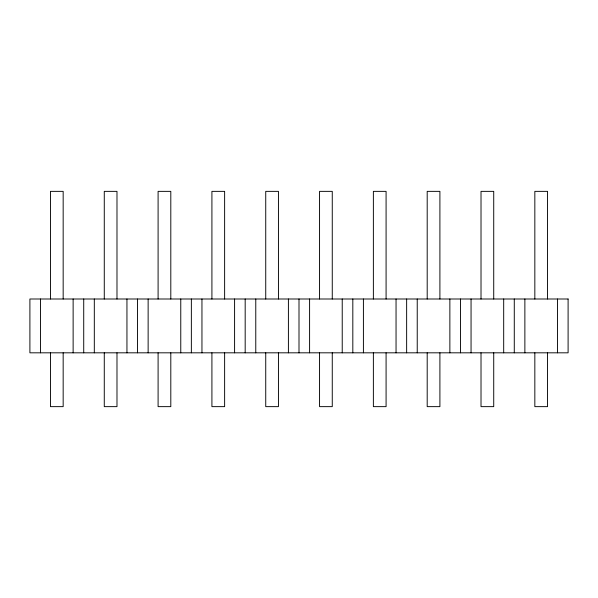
<?xml version="1.0" encoding="UTF-8"?>
<svg xmlns="http://www.w3.org/2000/svg" width="598" height="598" viewBox="0 0 598 598"><rect width="100%" height="100%" fill="white"/><g stroke="black" fill="none" stroke-linecap="round" stroke-linejoin="round"><path stroke-width="0.9" d="M557.508 299L557.508 352.82M547.544 299L547.544 191.36L534.836 191.36L534.836 299M547.544 352.82L547.544 406.64L534.836 406.64L534.836 352.82M524.872 299L524.872 352.82M514.28 299L514.28 352.82M503.688 299L503.688 352.82M493.724 299L493.724 191.36L481.016 191.36L481.016 299M493.724 352.82L493.724 406.64L481.016 406.64L481.016 352.82M471.052 299L471.052 352.82M460.46 299L460.46 352.82M449.868 299L449.868 352.82M439.904 299L439.904 191.36L427.196 191.36L427.196 299M439.904 352.82L439.904 406.64L427.196 406.64L427.196 352.82M417.232 299L417.232 352.82M406.64 299L406.64 352.82M396.048 299L396.048 352.82M386.084 299L386.084 191.36L373.376 191.36L373.376 299M386.084 352.82L386.084 406.64L373.376 406.64L373.376 352.82M363.412 299L363.412 352.82M352.82 299L352.82 352.82M342.228 299L342.228 352.82M332.264 299L332.264 191.36L319.556 191.36L319.556 299M332.264 352.82L332.264 406.64L319.556 406.64L319.556 352.82M309.592 299L309.592 352.82M299 299L299 352.82M288.408 299L288.408 352.82M278.444 299L278.444 191.36L265.736 191.36L265.736 299M278.444 352.82L278.444 406.64L265.736 406.64L265.736 352.82M255.772 299L255.772 352.82M245.18 299L245.18 352.82M234.588 299L234.588 352.82M224.624 299L224.624 191.36L211.916 191.36L211.916 299M224.624 352.82L224.624 406.64L211.916 406.64L211.916 352.82M201.952 299L201.952 352.82M191.36 299L191.36 352.82M180.768 299L180.768 352.82M170.804 299L170.804 191.36L158.096 191.36L158.096 299M170.804 352.82L170.804 406.64L158.096 406.64L158.096 352.82M148.132 299L148.132 352.82M137.54 299L137.54 352.82M126.948 299L126.948 352.82M116.984 299L116.984 191.36L104.276 191.36L104.276 299M116.984 352.82L116.984 406.64L104.276 406.64L104.276 352.82M94.312 299L94.312 352.82M83.72 299L83.72 352.82M73.128 299L73.128 352.82M63.164 299L63.164 191.36L50.456 191.36L50.456 299M63.164 352.82L63.164 406.64L50.456 406.64L50.456 352.82M40.492 299L40.492 352.82M568.1 299L29.9 299L29.9 352.82L568.1 352.82L568.1 299"/></g></svg>
